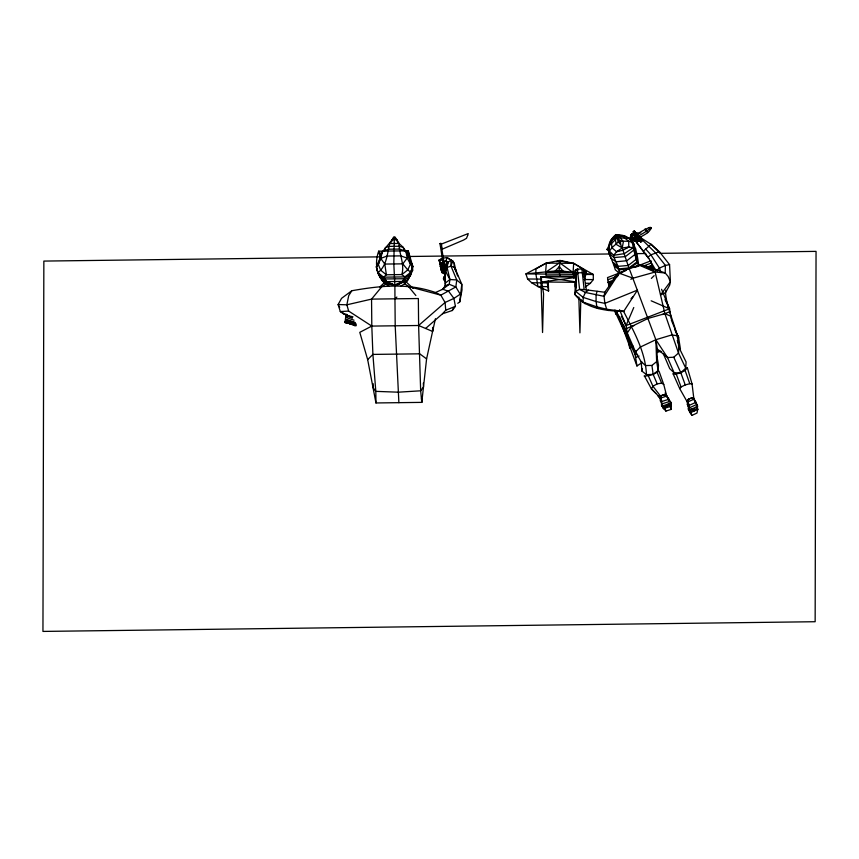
<?xml version="1.0" encoding="UTF-8"?>
<svg xmlns="http://www.w3.org/2000/svg" width="859" height="859" viewBox="0 0 859 859"><rect width="100%" height="100%" fill="white"/><g stroke="black" fill="none" stroke-linecap="round" stroke-linejoin="round"><path stroke-width="1.29" d="M442.428 289.58L445.252 285.779L445.306 270.886L448.054 262.296L450.964 260.084L452.768 261.018L454.196 263.165L456.011 270.929L454.776 269.318M396.912 241.132L396.922 239.704L395.054 237.234L393.605 237.256C389.213 245.255 380.773 250.366 379.506 260.127M445.402 286.423L445.316 270.875L447.088 267.482L448.054 262.296L446.122 260.717L440.366 263.251L440.56 264.25L443.673 265.839M454.164 267.17L454.196 263.165M585.366 286.992L590.412 283.298L593.29 279.604L593.322 274.515L573.662 263.337L559.993 260.406L546.174 263.09L525.923 273.892L527.598 278.992L531.667 282.761L537.917 286.552L548.59 291.008L548.214 280.861M636.111 253.845L636.068 259.397L638.871 266.204C636.873 252.696 635.102 232.918 615.774 235.13C602.03 245.148 612.188 257.904 615.28 269.801L619.79 273.559L629.132 268.33L637.281 262.951L637.12 257.228M635.982 238.458L636.508 242.313L648.642 258.312L636.508 242.313L637.646 241.637L637.679 238.083M435.449 318.732L432.582 331.434L418.612 325.497L371.807 326.087L359.781 332.347L367.663 359.62L375.963 402.957L421.79 402.377L426.59 358.879L432.582 331.434L432.635 327.483M644.089 376.017L648.298 375.77L652.937 386.239L660.399 395.988L661.806 401.518L661.902 406.135L665.897 411.074L671.18 409.389L671.169 403.15L670.611 401.754L668.42 400.187M548.021 281.892L547.892 286.638L537.917 286.552L535.758 273.108L536.037 268.91L546.174 263.09L573.662 263.337L583.486 269.35M575.38 286.895L575.444 284.522M580.813 299.501L579.932 332.852L578.826 297.031M636.165 235.677L637.808 237.911L635.005 239.307M687.297 400.863L689.38 405.298L689.058 407.971L696.789 404.449L695.35 401.099L692.29 397.685L688.424 399.231L687.458 404.6L688.564 406.414L688.166 408.97L688.811 410.334L697.733 406.307L693.75 398.275L692.29 397.685L688.424 399.231L687.297 400.863L687.458 404.6L689.058 407.971L688.811 410.334L691.903 415.391L696.971 413.082L697.723 409.442L697.079 404.954M391.983 241.186L391.779 239.768L396.922 239.704L398.995 243.43C399.006 253.942 404.857 263.928 401.862 274.569L404.911 276.899L410.881 272.249L412.803 266.526L408.261 250.807L378.701 251.172C374.084 263.552 376.5 279.476 389.03 286.122M345.522 321.481L345.082 322.565L347.895 323.274L349.291 320.557L345.522 321.481L345.082 322.565L347.895 323.274L347.992 320.117L345.522 321.481L346.703 319.688L345.103 321.932L346.016 314.308M350.225 324.058L350.332 320.912L348.12 322.35L349.549 322.834L352.909 321.781L351.514 324.487L350.225 324.058L348.099 323.059L349.291 320.557M353.854 325.282L352.115 324.412L352.909 321.781L353.854 325.282L355.143 325.711L356.077 323.907M355.143 325.711L353.543 324.895L355.239 322.565L345.672 319.333L345.501 322.179L347.895 323.274M356.141 325.765L356.163 325.067M576.164 276.437C573.812 276.136 574.972 271.798 575.38 270.113L577.323 269.082L581.897 269.017L584.141 289.558L604.736 292.253L618.77 272.346M432.582 331.434L432.764 327.44M373.203 383.705L373.021 387.592L375.812 391.36L375.963 402.957M614.593 265.914L619.146 269.941L629.132 268.33L655.846 339.713L657.339 349.022L656.652 361.596L658.144 370.508L653.151 374.384L648.298 375.77M457.772 303.302L459.769 301.885L461.788 284.243L454.658 267.503L450.975 266.086L447.088 267.482L449.923 279.508L449.236 284.297L442.739 289.236L435.502 292.511C407.778 282.686 380.097 285.789 351.825 290.729L341.581 298.309L338.124 304.537L340.304 311.559L347.981 316.38L352.362 317.937M575.251 274.644L575.38 270.113L576.464 273.549L574.735 294.304C586.149 309.165 606.39 310.829 623.666 311.463C633.727 331.327 645.538 351.868 646.451 374.642L653.151 374.384L659.025 371.185L663.76 384.531L666.82 396.428L671.169 403.15L661.902 406.135L661.344 404.75M646.451 374.642L641.963 371.131L642.135 368.522M658.144 370.508L658.488 365.29L656.91 356.206M644.626 376.274L651.423 388.891L660.442 398.093L660.238 400.648L661.741 403.977L669.795 401.411L666.133 395.043L664.318 394.539L660.399 395.988L659.583 397.47L660.27 398.855L658.015 395.999M665.822 290.245L665.51 292.726C667.164 313.428 680.349 332.1 678.503 353.049L685.74 368.178L685.095 370.454L689.798 383.705L692.064 383.973L693.986 399.843L693.75 398.275M630.785 235.334L630.549 238.029L632.353 239.758L635.231 240.176L635.714 239.575L635.231 240.176M631.333 234.518L631.075 237.191L632.879 238.931L635.757 239.339L636.24 238.738L634.554 237.127M635.606 248.412L635.026 254.425L636.068 259.397L628.294 265.463L618.029 266.354L613.423 262.607M391.242 241.98L389.771 243.548C387.13 253.566 386.947 265.882 377.906 272.657L383.619 277.167L386.818 281.623L394.818 285.156L399.65 284.458M610.062 256.401C607.055 248.283 609.482 240.252 615.753 234.614L626.147 236.697M632.89 235.151L631.891 234.196L631.59 236.365L633.405 238.093L636.573 238.201M631.633 234.335L630.023 238.856L631.064 236.934M577.119 270.424L577.323 269.082L579.6 289.397L585.398 292.457L604.049 296.323L619.081 273.13L629.132 268.33L639.45 265.27L644.486 265.646L665.177 272.969L668.13 276.437L670.385 281.72L669.719 285.048L665.51 292.726L660.517 294.97L670.385 281.72L669.569 264.636L659.433 251.73L651.068 244.332L641.362 238.158L641.082 238.695L655.492 252.804L665.403 265.431L665.177 272.969L655.127 272.035L639.45 265.27L633.996 267.267M584.345 277.704L586.192 272.067L581.897 269.017M393.401 238.448L393.605 237.256M604.736 292.253L604.049 296.323L604.865 303.367L606.712 309.261L608.505 310.55M631.805 242.957L632.385 239.672L628.992 238.77M633.244 234.453L633.523 232.907L634.436 232.553L630.774 234.84L630.731 237.728L632.546 239.468L635.413 239.876M614.357 238.115L614.615 236.655L617.804 235.42M384.896 250.033L385.358 247.575L389.481 246.372L398.909 246.254L403.193 247.349L405.867 251.279L412.803 266.526C410.623 273.828 408.669 282.611 400.895 285.972M459.769 301.885L462.035 289.784L461.788 284.243L456.763 279.98L450.975 266.086L450.964 260.084L446.927 257.56L442.557 258.226L439.067 260.18L440.56 264.25L443.115 264.164M631.891 234.196L631.258 236.901L633.072 238.63L635.939 239.049M636.036 350.869L635.145 354.627L637.625 354.327M632.192 234.013L631.59 236.365L632.868 234.185L631.784 236.064L633.588 237.803L636.766 237.911L633.416 234.324L632.192 234.013L633.072 234.851M407.349 254.339L408.261 250.807L410.462 264.196L412.803 266.526L409.979 259.74M410.666 272.206L409.485 276.77L402.323 281.43L394.818 285.156L385.863 283.996L381.686 286.842L371.55 299.115L346.864 304.805L338.124 304.537L339.692 307.329M381.396 254.661L378.701 251.172L380.322 257.754L378.314 264.604L376.296 266.988L378.551 274.483L384.735 278.982L404.052 278.735L410.484 274.085L410.881 272.249L407.746 269.93L402.807 263.842L384.832 264.067L380.741 258.419L382.47 251.58L388.354 249.217L399.66 249.067L405.867 251.279L407.209 258.087L410.462 264.196L407.746 269.93L401.862 274.569L386.357 274.773L380.72 270.263L378.314 264.604L380.741 258.419L386.958 256.057L400.681 255.885L407.209 258.087L402.807 263.842M350.332 320.912L349.527 323.532L351.514 324.487M597.134 291.341L596.082 294.712L596.092 301.552L596.855 306.846L598.229 308.542L596.21 307.135M577.828 273.71L578.096 272.84L581.768 272.69L583.723 273.495L584.968 274.536L585.151 279.572M450.975 266.086L452.768 261.018L446.927 257.56L446.122 260.717L447.034 265.56M636.927 236.859C654.418 227.356 656.265 222.341 636.057 234.668L636.927 236.859L638.817 238.351C642.747 235.076 649.876 233.208 651.079 227.678M631.397 242.098L629.389 238.383L620.23 237.889L616.59 236.343L615.753 234.614L616.59 236.343L615.345 239.768L608.516 246.436L609.246 253.652L614.078 257.571L618.029 266.354L619.79 273.559M585.902 272.861L586.192 272.067L584.27 271.723M577.323 269.082L576.969 269.962L577.957 269.962M584.12 271.251L584.474 270.37L583.723 273.495L586.461 290.449M354.015 320.192L345.726 317.401L346.499 315.521M632.997 346.07L629.701 348.292L626.061 325.572L633.77 307.522M650.349 268.674L651.745 265.388L646.881 267.267M380.322 257.754L376.296 266.988L377.369 264.701M410.956 271.057L412.137 268.373L411.912 266.097M617.363 276.748L619.081 273.13L624.461 270.939M444.715 266.365L445.456 266.172L445.263 265.163L442.557 258.226L439.25 261.179L442.331 259.289M425.602 328.471L442.492 313.771L452.274 310.518L453.788 307.468M584.968 274.536L586.192 272.067L584.399 276.319L585.774 274.837M612.403 281.816L614.743 277.124L619.081 273.13L633.019 278.198L655.127 272.035L664.898 313.642L678.503 353.049L673.767 357.226L667.507 357.537L657.339 349.022M635.606 239.049L636.508 242.313L639.364 240.166M636.787 241.787L636.508 242.313L639.536 240.133M641.362 238.158L641.082 238.695L639.976 236.633M609.278 251.655L606.926 249.486L609.042 245.728M379.002 273.28L382.341 280.743L394.882 285.542L407.542 280.431L412.835 270.22L411.397 263.133M351.825 290.729L348.69 295.7L346.864 304.805L348.657 311.087L371.807 326.087L372.903 354.413L375.812 391.36L398.232 392.187L420.663 390.802L423.487 386.958L423.315 383.071M633.266 234.561L631.784 236.064M634.898 240.713L631.837 240.595L634.704 241.003L635.188 240.402L634.704 241.003M633.405 238.093L636.143 235.13M633.588 237.803L635.22 236.053M637.614 233.712L638.323 233.541L637.732 234.475L638.044 233.401L635.639 232.832M636.272 238.512L636.766 237.911L635.069 236.289M588.458 290.181L585.398 292.457L583.164 297.397L583.046 302.1L596.855 306.846L606.712 309.261L623.666 311.463L637.464 290.106L604.865 303.367L596.092 301.552L583.164 297.397L575.702 291.362L576.464 273.549L578.096 272.84M408.744 278.069L410.946 274.697L410.366 272.421M677.246 340.561L680.457 349.205L678.331 335.901L671.835 334.913L655.846 339.713L656.652 361.596L651.938 365.451L645.538 365.526L641.19 361.757L635.724 352.34L627.253 332.991L631.644 326.474L648.008 318.442L664.898 313.642L670.75 316.209M408.036 279.014L404.482 283.76L410.645 287.572M452.274 310.518L455.41 306.362L453.917 298.406L448.666 291.319L442.739 289.236M610.674 258.033L615.978 261.77L626.78 260.749L635.026 254.425L633.083 247.8L628.756 247.038L622.206 247.961L616.579 251.73L613.67 255.295L614.078 257.571L625.459 256.562L634.082 249.851L634.189 244.02L630.592 240.359L632.385 239.672M687.522 402.431L679.705 388.59L681.069 386.969L685.246 384.939L689.798 383.705M614.593 238.716L612.145 239.661L616.214 236.042L621.948 235.881L628.724 241.261L628.756 247.038L623.076 250.205L616.579 251.73L611.887 247.757L619.221 241.175L628.724 241.261L632.546 242.227L633.083 247.8L624.386 253.63L613.67 255.295L609.482 251.118L611.887 247.757L611.49 242.861L612.145 239.661L616.59 236.343L622.206 247.961L623.376 241.723L620.23 237.889L617.32 237.417L615.345 239.768L616.322 244.439L622.206 247.961L629.175 268.684M442.492 313.771L445.757 310.196L455.41 306.362M635.757 239.339L636.24 238.738M367.663 359.62L372.903 354.413L419.707 353.822L426.59 358.879M631.043 298.653L632.89 296.817M651.369 278.402L654.15 275.642M640.846 232.8L636.057 234.668L638.817 238.351L640.599 236.59M668.828 403.483L663.47 408.659L662.965 407.391L670.804 404.89L671.308 406.157L663.47 408.659L662.837 405.405M379.796 287.024L385.272 281.784M657.028 270.284L659.422 268.094L665.403 265.431L669.569 264.636M398.877 402.667L395.204 325.797L394.957 298.814L396.879 297.064M687.329 367.652L685.095 370.454L680.8 372.709L676.248 374.062L673.241 374.073L673.069 373.461M643.574 250.989L651.111 244.214L659.937 253.126L659.433 251.73L650.907 254.801L648.03 257.142L655.6 269.951M638.849 237.009L641.909 241.164L640.835 242.12L633.201 231.726L634.275 230.781L637.324 234.936M353.951 322.136L352.136 323.703L353.564 324.187L355.551 323.403M421.533 398.372L421.79 402.377L420.663 390.802L418.612 325.497L445.069 302.486L453.917 298.406L460.209 294.218L455.839 286.938L449.236 284.297L445.252 285.779M637.646 241.637L638.924 240.531M445.252 283.105L449.923 279.508L456.763 279.98L455.839 286.938L440.817 295.163L408.433 286.509L415.874 295.517M351.621 321.341L349.527 323.532L348.099 323.059M613.509 238.705L610.985 240.488L613.358 239.575M633.523 232.907L630.774 234.84L630.205 238.566L632.02 240.295M648.459 267.611L651.745 265.388L653.269 269.092M616.826 311.71L636.959 365.988L642.446 362.283M659.927 350.483L657.801 351.911L661.58 351.46M584.324 276.287L585.591 275.46L584.625 275.288M634.737 238.823L637.034 237.471M443.223 264.776L440.892 266.075L441.086 267.085L445.982 269.007L444.64 264.271M443.749 267.611L441.429 268.91L441.612 269.919L445.767 272.024M444.275 270.435L441.956 271.745L442.138 272.743L445.252 274.332M663.76 384.531L661.666 383.157L657.189 383.866L652.937 386.239L651.423 388.891L655.771 393.132M635.531 238.662L637.303 237.696M412.137 268.373L412.685 268.083L411.869 266.032M634.833 239.253L637.571 237.846M444.049 262.306L445.263 265.163L440.366 263.251L439.067 260.18L442.417 258.484L442.739 259.235L442.557 258.226M630.817 279.282L633.019 278.198M635.252 239.21L638.151 237.782M635.145 239.285L638.012 237.889M687.791 401.969L693.922 399.177M689.38 405.298L695.522 402.506M696.316 406.49L697.723 409.442L690.196 412.868L689.605 411.633L695.232 409.067M345.726 317.401L347.981 316.38L346.735 314.319M619.5 236.826L621.948 235.881L616.59 236.343M620.477 236.826L622.85 235.914L620.724 236.193M618.319 242.088L620.445 241.272L617.32 237.417L618.319 242.088L620.595 244.192L620.445 241.272M606.926 249.486L608.72 248.799M616.579 251.73L619.017 250.796M626.318 247.972L628.756 247.038M625.878 270.51L607.517 277.586L608.859 285.95M633.792 267.45L651.015 260.803L652.357 269.178M607.871 279.776L614.743 277.124M651.369 262.994L644.486 265.646L638.377 264.787M609.514 285.671L608.258 282.171L614.346 279.819M621.497 316.413L626.061 325.572L669.558 308.789L661.548 289.268M626.522 328.449L634.017 325.561M662.525 314.555L670.02 311.667M635.585 357.408L639.15 356.045M669.021 401.153L668.409 397.953L664.318 394.539L660.399 395.988L660.893 396.987M407.542 280.431L394.818 285.156L382.341 280.743L384.864 280.71M394.957 298.814L394.882 285.542L396.837 284.866M660.442 398.093L666.831 396.063M661.806 401.518L668.195 399.478M439.067 260.18L441.515 259.547M445.102 267.965L444.575 265.141L445.789 267.997L440.892 266.075L439.593 263.004L441.086 267.085L443.534 266.462M629.132 268.33L637.657 266.462M547.484 263.251L549.781 262.811M556.696 261.501L558.994 261.061M575.616 277.468L541.675 281.977L576.389 282.3M609.772 285.864L608.258 282.171L612.027 281.72M348.657 311.087L340.304 311.559L346.843 315.264L352.985 316.874M441.086 267.085L443.641 266.999M389.771 243.548L398.995 243.43L403.193 247.349L403.988 249.797M379.012 256.862L43.852 261.082L42.95 631.419L815.148 621.723L816.05 251.376L660.539 253.33M409.84 256.476L610.932 253.953M635.069 253.652L645.796 253.512M573.372 274.332L525.923 273.892L559.048 270.574L575.616 272.797M585.849 274.44L593.322 274.515L585.741 273.785M573.662 276.158L546.174 275.9L545.594 272.303L546.335 263.466M575.551 277.092L540.848 276.781L542.555 332.508L543.575 293.81L540.848 276.781L576.507 281.956M527.598 278.992L541.707 279.121M584.163 279.519L593.29 279.604M531.667 282.761L547.29 282.901L548.59 291.008M585.892 283.266L590.412 283.298M584.141 289.558L579.6 289.397L575.702 291.362L574.735 294.304L585.119 303.818M690.561 409.088L697.723 409.442L697.132 408.208M346.843 315.264L352.319 317.733M617.696 310.582L623.666 311.463M574.778 273.506L575.551 273.645L575.262 276.061L576.228 276.233M561.292 261.082L571.546 263.241M635.349 232.832L638.323 233.541M352.115 324.412L353.543 324.895M342.419 313.342L347.777 315.382M657.468 271.047L644.486 265.646L655.127 272.035M608.258 282.171L611.587 283.62M651.165 300.8L669.558 308.789L671.169 318.839M435.502 292.511L440.817 295.163L445.069 302.486L445.757 310.196M445.069 273.323L441.956 271.745L440.646 268.674L442.138 272.743M646.827 230.459L644.959 229.009L647.654 232.682M377.208 268.813L377.026 270.671L378.347 272.41M614.303 264.905L618.92 268.91L629.067 267.879L636.873 261.984L636.755 256.24M405.727 281.527L413.029 288.323M645.743 249.121L650.907 254.801L659.422 268.094L660.603 271.412M397.61 241.894L398.995 243.43M639.354 238.222L641.909 241.164M379.259 275.095L381.911 278.402M689.852 407.606L687.458 404.6L688.489 406.49M649.297 227.581L650.639 229.417M633.201 231.726L640.835 242.12M383.887 281.194L385.863 283.996M634.275 230.781L636.97 235.162M669.752 403.107L670.804 404.89M445.316 270.896L449.923 279.508M615.302 310.239L627.253 332.991M666.133 395.043L666.82 396.428L665.102 392.96M664.995 299.63L669.558 308.789M664.318 394.539L664.812 395.527M678.954 347.455L686.083 361.95L685.74 368.178L680.8 372.709L674.165 372.881L669.709 368.608L663.395 353.801M617.32 237.417L618.351 239.554M619.79 242.517L620.595 244.192M693.342 409.936L693.932 411.171M690.486 411.225L691.076 412.46M690.915 413.319L691.903 415.391M674.712 329.437L678.642 337.845L671.373 320.149M614.41 310.26L635.145 354.627L619.371 316.187M673.767 357.226L680.8 372.709L685.246 384.939M673.241 374.073L679.705 388.59M657.189 383.866L653.151 374.384L651.938 365.451M444.758 266.14L446.326 270.832L441.429 268.91L440.119 265.839L441.612 269.919M657.232 372.613L661.666 383.157M573.984 264.11L573.662 263.337L573.093 272.55L574.016 278.337M619.554 309.712L626.061 325.572M669.88 405.19L670.385 406.457M670.331 407.273L671.18 409.389M666.917 406.135L667.422 407.402M665.059 408.948L665.897 411.074M456.011 270.918L454.669 267.514L457.622 275.943M574.961 272.883L575.895 275.331M637.99 236.128L638.817 238.351M681.069 386.969L676.248 374.062L674.165 372.881L667.507 357.537L655.846 339.713L640.266 347.09L634.833 352.684L636.959 365.988M439.969 243.623L440.946 243.419L439.969 243.623L444.082 269.286M560.154 260.846L559.048 270.574L559.918 276.029M651.745 265.388L653.001 268.888M623.484 324.659L627.886 336.932M615.753 234.614L616.214 236.042M395.054 237.234L395.774 239.597M687.501 368.264L692.064 383.973M379.442 274.869L379.903 277.146L386.818 281.623L402.323 281.43L404.052 278.735L404.911 276.899L383.619 277.167L386.357 274.773L384.832 264.067M443.856 261.297L444.232 263.316M445.048 268.191L445.241 269.189M695.779 403.58L695.35 401.099L695.597 403.3M647.815 317.186L648.008 318.442M615.409 312.418L615.688 314.136M574.789 283.159L575.734 289.075M441.558 247.263L445.059 269.082M444.694 273.141L445.316 276.985M394.882 285.542L393.819 263.949L394.335 237.245M688.424 399.231L688.585 400.348M668.409 397.953L668.957 401.668M641.19 361.757L641.963 371.131M411.891 266.301L412.084 269.232M575.841 284.92L575.938 287.454M689.541 409.464L689.605 411.633M418.612 325.497L418.354 298.524L371.55 299.115L371.807 326.087M445.252 280.184A2.33 2.212 -9.1 0 1 445.531 275.9M445.467 279.572A1.654 1.578 -9.1 0 1 445.252 276.673A1.654 1.578 -9.1 0 0 445.456 279.476M445.23 280.99A2.663 2.534 -9.1 0 1 444.307 276.705M467.618 235.473L466.512 238.308L463.559 240.058L441.945 249.293L441.526 244.01L468.252 233.562L467.618 235.473M650.617 227.635L650.435 228.301L651.058 228.247L650.617 227.635M559.273 266.634L555.118 271.197L563.182 271.272L559.273 266.634M559.596 262.747L545.594 272.303L573.093 272.55L559.596 262.747"/></g></svg>
